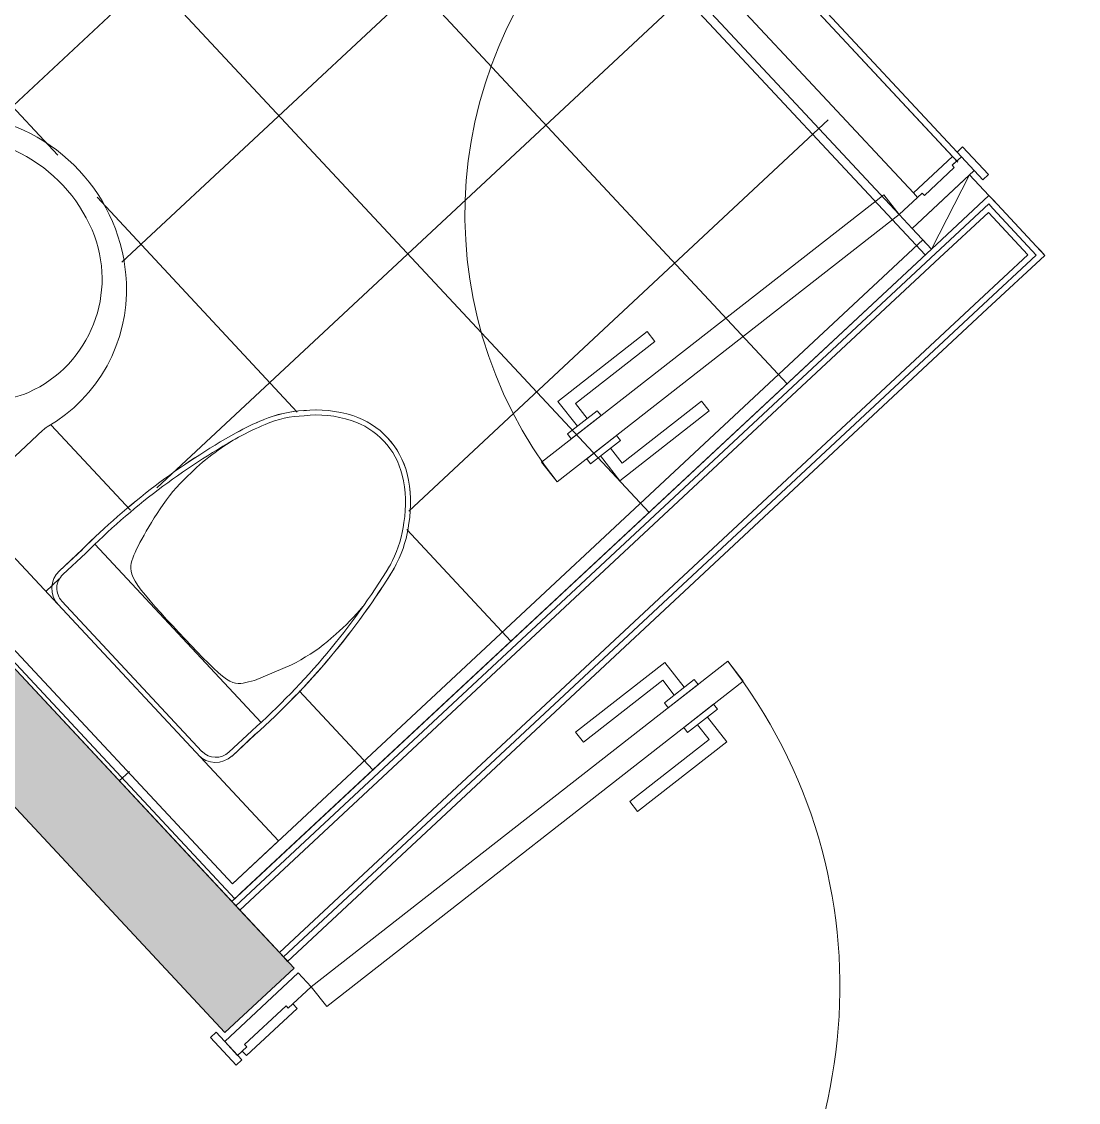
# Model space of a CAD drawing. Header units: millimetres. Extents: x -71377 to 516042, y -145869 to 441446.
# Drawn here: x 225221 to 226900, y 181718 to 183436 of the extents above; entities that cross this region are included whole.
import ezdxf

# ---------------------------------------------------------------- set-up
doc = ezdxf.new("R2010")
doc.units = ezdxf.units.MM
doc.header["$LTSCALE"] = 1000
for name, color, linetype, lineweight in [('A-door', 4, 'Continuous', 5), ('A-door-hdln', 8, 'Continuous', 5), ('A-ele-8', 8, 'Continuous', 5), ('A-fnsh', 5, 'Continuous', 5), ('A-fnsh-4', 4, 'Continuous', 5), ('A-hat', 251, 'Continuous', 5), ('A-insu', 251, 'Continuous', 5), ('A_cwall', 2, 'Continuous', 5), ('A_fnsh', 5, 'Continuous', 5), ('A_fnsh-4', 4, 'Continuous', 5), ('AA_위생', 4, 'Continuous', 5), ('패밀리로 가져오기', 8, 'Continuous', 5)]:
    doc.layers.add(name, color=color, linetype=linetype, lineweight=lineweight)

# ---------------------------------------------------------------- blocks, each defined once
blk = doc.blocks.new('세대외여닫이문 - _A_WD_9x23_침실1-V38-지반층 배치도')
at = {"layer": 'A-door'}
for p, q in [((-469.9999999999885, 71.99999999998973), (-409.9999999999912, 71.99999999998985)), ((-469.9999999999883, 59.99999999998975), (-469.9999999999885, 71.99999999998973)), ((-409.9999999999912, 71.99999999998985), (-409.9999999999911, 59.99999999998991)), ((410.0000000000074, 71.99999999999257), (470.0000000000102, 71.99999999999274)), ((410.0000000000076, 59.99999999999259), (410.0000000000074, 71.99999999999257)), ((470.0000000000102, 71.99999999999274), (470.0000000000102, 59.99999999999275)), ((-409.9999999999911, 59.99999999998991), (-469.9999999999883, 59.99999999998975)), ((-450.0000000000083, 59.99999999998995), (-420.0000000000246, 59.99999999998991)), ((-450.0000000000084, -100.00000000001), (-450.0000000000083, 59.99999999998995)), ((-420.0000000000246, 59.99999999998991), (-420.0000000000246, 39.99999999996972)), ((470.0000000000102, 59.99999999999275), (410.0000000000076, 59.99999999999259)), ((419.9999999999886, 59.99999999998995), (449.9999999999915, 59.99999999998995)), ((419.9999999999886, 39.99999999996776), (419.9999999999886, 59.99999999998995)), ((449.9999999999915, 59.99999999998995), (449.9999999999914, -100.0000000000099)), ((-425.0000000000221, 39.99999999996969), (-425.0000000000221, -50.00000000002964)), ((-420.0000000000246, 39.99999999996972), (-425.0000000000221, 39.99999999996969)), ((-425.0000000000214, 39.99999999996901), (-420.0000000000247, 39.99999999996901)), ((-425.0000000000214, -50.00000000002975), (-425.0000000000214, 39.99999999996901)), ((-420.0000000000247, 39.99999999996901), (-420.0000000000247, 49.99999999996735)), ((-420.0000000000247, 49.99999999996735), (-410.0000000000133, 49.99999999996735)), ((-410.0000000000133, 49.99999999996735), (-410.0000000000133, -60.00000000000961)), ((409.9999999999918, 49.99999999996735), (419.9999999999886, 49.99999999996735)), ((409.9999999999918, -60.00000000000968), (409.9999999999918, 49.99999999996735)), ((419.9999999999886, 49.99999999996735), (419.9999999999886, 39.99999999996736)), ((419.9999999999886, 39.99999999996736), (424.9999999999886, 39.99999999996736)), ((424.9999999999882, 39.99999999996776), (419.9999999999886, 39.99999999996776)), ((424.9999999999886, 39.99999999996736), (424.9999999999886, -50.00000000002975)), ((424.9999999999881, -50.00000000002971), (424.9999999999882, 39.99999999996776)), ((-425.0000000000221, -50.00000000002962), (-420.0000000000246, -50.00000000002968)), ((-420.0000000000247, -50.00000000002975), (-425.0000000000214, -50.00000000002975)), ((-420.0000000000246, -50.00000000002968), (-420.0000000000247, -100.00000000001)), ((-420.0000000000247, -60.00000000000968), (-420.0000000000247, -50.00000000002975)), ((419.9999999999886, -50.00000000002971), (419.9999999999886, -60.00000000000968)), ((424.9999999999886, -50.00000000002975), (419.9999999999886, -50.00000000002971)), ((419.9999999999886, -50.00000000002971), (424.9999999999881, -50.00000000002971)), ((419.9999999999886, -100.00000000001), (419.9999999999886, -50.00000000002971)), ((-410.0000000000133, -60.00000000000961), (-420.0000000000247, -60.00000000000968)), ((419.9999999999886, -60.00000000000968), (409.9999999999918, -60.00000000000968)), ((-420.0000000000247, -100.00000000001), (-450.0000000000084, -100.00000000001)), ((380.1522120763182, -96.51377029010361), (306.941388168284, -933.3173166871698)), ((419.9999999999881, -100.00000000001), (346.7891760919538, -936.8035463970763)), ((380.1522120763182, -96.51377029010361), (419.9999999999881, -100.00000000001)), ((449.9999999999914, -100.0000000000099), (419.9999999999886, -100.00000000001)), ((306.941388168284, -933.3173166871698), (346.7891760919538, -936.8035463970763))]:
    blk.add_line(p, q, dxfattribs=at)
at = {"layer": 'A-door-hdln'}
for p, q in [((-420.0000000000246, 39.99999999996972), (-420.0000000000246, 59.99999999998991)), ((419.9999999999886, 59.99999999998995), (419.9999999999886, 39.99999999996776)), ((-425.0000000000221, 39.99999999996969), (-420.0000000000246, 39.99999999996972)), ((-420.0000000000247, 39.99999999996901), (-425.0000000000214, 39.99999999996901)), ((-420.0000000000247, 49.99999999996735), (-420.0000000000247, 39.99999999996901)), ((-410.0000000000133, 49.99999999996735), (-420.0000000000247, 49.99999999996735)), ((419.9999999999886, 49.99999999996735), (409.9999999999918, 49.99999999996735)), ((424.9999999999886, 39.99999999996736), (419.9999999999886, 39.99999999996736)), ((419.9999999999886, 39.99999999996776), (424.9999999999882, 39.99999999996776)), ((-420.0000000000246, -50.00000000002968), (-425.0000000000221, -50.00000000002962)), ((-425.0000000000214, -50.00000000002975), (-420.0000000000247, -50.00000000002975)), ((-420.0000000000247, -100.00000000001), (-420.0000000000246, -50.00000000002968)), ((-420.0000000000247, -50.00000000002975), (-420.0000000000247, -60.00000000000968)), ((419.9999999999886, -50.00000000002971), (424.9999999999886, -50.00000000002975)), ((419.9999999999886, -60.00000000000968), (419.9999999999886, -50.00000000002971)), ((419.9999999999886, -50.00000000002971), (419.9999999999886, -100.00000000001)), ((424.9999999999881, -50.00000000002971), (419.9999999999886, -50.00000000002971)), ((-420.0000000000247, -60.00000000000968), (-410.0000000000133, -60.00000000000961)), ((409.9999999999918, -60.00000000000968), (419.9999999999886, -60.00000000000968)), ((254.1421657025921, -848.3923962749705), (269.8301993971709, -669.0773506184564)), ((269.8301993971709, -669.0773506184564), (289.7540933590058, -670.8204654734096)), ((289.7540933590058, -670.8204654734099), (275.8091745193801, -830.2116171680889)), ((409.2974571300151, -681.2791546031289), (395.3525382903896, -840.6703062978081)), ((429.2213510918499, -683.0222694580821), (409.2974571300151, -681.2791546031289)), ((413.5333173972711, -862.3373151145961), (429.2213510918499, -683.0222694580821)), ((302.2087857522262, -872.6740773741883), (307.4381303170857, -812.9023954886839)), ((307.4381303170857, -812.9023954886839), (317.4000772980032, -813.7739529161605)), ((317.4000772980032, -813.7739529161605), (312.1707327331436, -873.5456348016651)), ((357.2478652216729, -817.2601826260668), (352.0185206568133, -877.0318645115715)), ((367.2098122025903, -818.1317400535434), (357.2478652216729, -817.2601826260668)), ((361.9804676377307, -877.9034219390481), (367.2098122025903, -818.1317400535434)), ((275.8091745193801, -830.2116171680889), (305.6950154621325, -832.8262894505186)), ((395.3525382903896, -840.6703062978081), (365.466697347637, -838.0556340153782)), ((303.9519006071793, -852.7501834123534), (254.1421657025921, -848.3923962749705)), ((363.723582492684, -857.9795279772131), (413.5333173972711, -862.3373151145961)), ((312.1707327331436, -873.5456348016651), (302.2087857522262, -872.6740773741883)), ((352.0185206568133, -877.0318645115715), (361.9804676377307, -877.9034219390481))]:
    blk.add_line(p, q, dxfattribs=at)
blk.add_arc((419.9999999999881, -100.00000000001), 840.0000000000008, 179.9999999999999, 264.9999999999996, dxfattribs=at)
blk = doc.blocks.new('3D_세대_샤워부스문 - _A_샤워부스문_10x18-2140221-지반층 배치도')
at = {"layer": 'A-door'}
for p, q in [((83.34628195640356, 278.0717967697243), (87.34628195640352, 284.9999999999998)), ((551.0000000000006, 8.07179676972455), (83.34628195640356, 278.0717967697243)), ((555.0000000000006, 14.99999999999994), (87.34628195640349, 284.9999999999998)), ((551.0000000000006, 8.07179676972455), (555.0000000000006, 14.99999999999994))]:
    blk.add_line(p, q, dxfattribs=at)
at = {"layer": 'A-door-hdln'}
blk.add_arc((555.0000000000006, 14.99999999999994), 539.9999999999997, 150.0000000000001, 180, dxfattribs=at)
at = {"layer": 'AA_위생'}
for p, q in [((-384.9999999999988, 14.99999999999997), (-414.9999999999989, 14.99999999999997)), ((-414.9999999999989, 14.99999999999997), (-414.9999999999989, -14.99999999999997)), ((-384.9999999999988, -15.00000000000001), (-384.9999999999988, 14.99999999999997)), ((-384.9999999999993, 4.100726368502299), (-14.99999999999997, 4.100726368502327)), ((-384.9995698269572, 14.99999999999997), (-15.00000000000823, 15)), ((15.00000000000002, 15), (-15.00000000000001, 15)), ((-15.00000000000001, 15), (-15.00000000000002, -15)), ((15.00000000000001, -15), (15.00000000000002, 15)), ((585.0000000000005, 15.00000000000001), (555.0000000000005, 14.99999999999997)), ((555.0000000000005, 14.99999999999997), (555.0000000000005, -15.00000000000001)), ((585.0000000000005, -14.99999999999997), (585.0000000000005, 15.00000000000001)), ((-414.9999999999989, -14.99999999999997), (-384.9999999999988, -15.00000000000001)), ((-384.9999999999993, -4.100726368499727), (-14.99999999999997, -4.100726368499701)), ((-384.9995698269572, -14.99999999999997), (-15.00000000000823, -15)), ((-15.00000000000002, -15), (15.00000000000001, -15)), ((555.0000000000005, -15.00000000000001), (585.0000000000005, -14.99999999999997))]:
    blk.add_line(p, q, dxfattribs=at)
blk = doc.blocks.new('3D_젠다이벽 - 3D_젠다이벽-2177723-지반층 배치도')
at = {"layer": 'AA_위생'}
for p, q in [((0, 0), (0, 99.99999999999429)), ((1399.999999999959, 99.99999999999432), (0, 99.99999999999429)), ((1399.999999999959, 99.99999999999432), (1399.999999999959, 0)), ((1399.999999999959, 0), (0, 0))]:
    blk.add_line(p, q, dxfattribs=at)
blk = doc.blocks.new('2D_세대_세면기 - 세면기_dwg-V22-지반층 배치도')
at = {"layer": '패밀리로 가져오기'}
for p, q in [((-262.4999999998624, 4.999999999946886), (-262.4999999998624, 175.9804610013474)), ((262.5000000001396, 175.9804610013474), (262.5000000001396, 4.999999999392441))]:
    blk.add_line(p, q, dxfattribs=at)
for centre, radius in [((0, 205), 30.50000000000001), ((0, 205), 20.5), ((0, 45.00459420960398), 17.50000000000001)]:
    blk.add_circle(centre, radius, dxfattribs=at)
for centre, radius, start, end in [((2.495944606994982e-07, 219.9999999606124), 280.0000000378258, 49.52587106822004, 130.47412893178), ((0, 219.9999974798281), 245.0000025201417, 70.15169627258236, 109.8483037274176), ((-16.07368415557789, 264.5285529456301), 197.6591578487138, 109.8483040422827, 198.8473280990258), ((16.0736841556101, 264.5285529456456), 197.6591578486883, 341.1526719009662, 70.15169595772457), ((-18.49852267160525, 241.6788025506349), 251.5014767076021, 130.4741291046233, 193.0251718229564), ((18.49852459984529, 241.6788030237153), 251.5014754201266, 346.9748279985711, 49.52587107307221), ((-81.97834243755375, 242.0320111001118), 128.0206743911372, 198.8473278204025, 224.9346393354117), ((81.97834243734941, 242.0320111002388), 128.0206743913715, 315.0653606646119, 341.1526721795726), ((-302.5000179732468, 175.9804611134229), 40.00001797324691, 359.9999998395331, 13.02516567066967), ((302.4999994125552, 175.9804610824287), 39.99999941255517, 166.9748281335453, 180.0000001160701), ((1.840874119807268e-10, 323.8235308428656), 243.8235298424097, 224.9346392186401, 263.5671417229705), ((2.699046319776244e-10, 323.8235308430947), 243.8235298422498, 276.4209547410709, 315.0653607812458)]:
    blk.add_arc(centre, radius, start, end, dxfattribs=at)
for points, knots in [([(-18.66339512728156, 154.7081136391498), (-19.77871562733642, 150.3096920724262), (-21.95456873687196, 141.7289126081077), (-24.4984690636737, 129.3295255424418), (-25.68631791069127, 121.3035364751592), (-26.24242153577507, 117.5460873465054)], [0, 0, 0, 0, 13.61216304294093, 26.55565578058631, 37.94936796509212, 37.94936796509212, 37.94936796509212, 37.94936796509212]), ([(-18.52520993258803, 155.1187323797494), (-18.56672999232607, 155.0164279967036), (-18.60895032355949, 154.9123981623034), (-18.63781201837907, 154.8041917278767), (-18.63829072192312, 154.8023970029317)], [0, 0, 0, 0, 0.3303862562028353, 0.3359585043922059, 0.3359585043922059, 0.3359585043922059, 0.3359585043922059]), ([(-17.53609118796887, 156.1258553527296), (-17.54609976776658, 156.1208730173986), (-17.67013209503677, 156.0591289279448), (-17.90666894026188, 155.9119732089731), (-18.21340102334812, 155.6286113674479), (-18.41399537885139, 155.3486752945988), (-18.50219531888962, 155.1663165059284), (-18.52520993258803, 155.1187323797494)], [0, 0, 0, 0, 0.03354220546589337, 0.4156751397089476, 0.8304658768067489, 1.27947436529188, 1.438003247327623, 1.438003247327623, 1.438003247327623, 1.438003247327623]), ([(-14.4225535346195, 157.2769240317866), (-14.7436907714762, 157.1848245151633), (-15.47486314234822, 156.9751302966268), (-16.18552337326766, 156.7036184886137), (-16.58405547682194, 156.55135701783)], [0, 0, 0, 0, 1.001811517679026, 2.280946643615511, 2.280946643615511, 2.280946643615511, 2.280946643615511]), ([(-13.90765898581594, 157.3803170509636), (-13.94973927314477, 157.3741924091449), (-14.03235552464103, 157.3621678964587), (-14.11442985054571, 157.3468783350152), (-14.15469991695137, 157.3393764561042)], [0, 0, 0, 0, 0.1275567484283376, 0.2504322350713358, 0.2504322350713358, 0.2504322350713358, 0.2504322350713358]), ([(-0.02517509181054462, 158.2108448278159), (-1.486621896486856, 158.1941187838434), (-4.570917925774562, 158.1588194689144), (-9.155231427231318, 157.8903073100552), (-12.26594946767887, 157.5583002613207), (-13.7628669636324, 157.3985342029482)], [0, 0, 0, 0, 4.384323039201377, 9.252851419329057, 13.76876593963573, 13.76876593963573, 13.76876593963573, 13.76876593963573]), ([(14.37217936664819, 157.2769321762025), (12.6448096359552, 157.4860652155711), (9.305980163350275, 157.8902980460601), (4.497505892909907, 158.1571205355797), (1.424771769616018, 158.1936211728256), (-0.02517508808524482, 158.2108449162915)], [0, 0, 0, 0, 5.2188082702025, 10.08742399198804, 14.43749144496374, 14.43749144496374, 14.43749144496374, 14.43749144496374]), ([(16.51458534412086, 156.5591086084023), (16.11528537065799, 156.7111102117532), (15.41072259918762, 156.9793162674562), (14.68612330171875, 157.1869650890328), (14.37217936664819, 157.2769321762025)], [0, 0, 0, 0, 1.281016652177263, 2.260347364740437, 2.260347364740437, 2.260347364740437, 2.260347364740437]), ([(18.46966847591103, 155.1300688590854), (18.44601392267788, 155.1781783781809), (18.35543814283571, 155.3623948022645), (18.14988796383533, 155.643953914608), (17.83732328707559, 155.9265925117226), (17.60470604390322, 156.0671780812094), (17.48771063996112, 156.1248861023649), (17.48528971709311, 156.1260802233592)], [0, 0, 0, 0, 0.1607841969260002, 0.6156596524708213, 1.034617578293397, 1.417887117432081, 1.425985482645868, 1.425985482645868, 1.425985482645868, 1.425985482645868]), ([(18.58795161079615, 154.8023567055352), (18.58680977619781, 154.8066219657724), (18.55677102176909, 154.9188300780736), (18.51237597550826, 155.0264957652555), (18.46966847591103, 155.1300688590854)], [0, 0, 0, 0, 0.01324540298437584, 0.3484527515072752, 0.3484527515072752, 0.3484527515072752, 0.3484527515072752]), ([(26.19207370653749, 117.5461008450948), (25.63596953162948, 121.3035489785973), (24.44811953215437, 129.3295357717145), (21.90421985936722, 141.7289185368665), (19.72836730730777, 150.309694622039), (18.61304721422495, 154.7081139786169)], [0, 0, 0, 0, 11.39370948505838, 24.337198705774, 37.94935501487501, 37.94935501487501, 37.94935501487501, 37.94935501487501]), ([(-20.15218571573496, 64.0426525445655), (-20.15491095273512, 64.07593222331744), (-20.16089046044111, 64.14895196271507), (-20.16868816726244, 64.26641222948085), (-20.17625971306525, 64.39789812696927), (-20.18314396850427, 64.53836713786173), (-20.18927438862808, 64.68334242317822), (-20.19462436261604, 64.82934970218753), (-20.1992948043315, 64.97541453730446), (-20.20343704164609, 65.12345033434441), (-20.20720070998145, 65.27753381043897), (-20.21068176419088, 65.44223022591062), (-20.21391824198193, 65.62199366506688), (-20.21689877957376, 65.82120044904704), (-20.21956746351422, 66.04414290535514), (-20.22182771458846, 66.29505357375105), (-20.2235456271675, 66.57819236461368), (-20.22455193082838, 66.89805910915528), (-20.22464001593385, 67.25968718786267), (-20.22356240361581, 67.66754609178938), (-20.22106433231547, 68.12157705288215), (-20.21695415181769, 68.61746910541271), (-20.2111613246586, 69.14630117167972), (-20.20362587863044, 69.70581607566531), (-20.19420656758152, 70.29992598294164), (-20.18257248413524, 70.94012187230021), (-20.16828918688059, 71.63804412092281), (-20.15081658391017, 72.40555404476497), (-20.12951893932619, 73.25416838068955), (-20.10387222992897, 74.18753558482669), (-20.07341138232021, 75.20657461950773), (-20.03769993291074, 76.31135399098662), (-19.99604222942614, 77.50885779841744), (-19.94769297370938, 78.80525567691566), (-19.89196318793519, 80.2035104981164), (-19.82803909352314, 81.70860728202956), (-19.75481559701601, 83.33024505762187), (-19.67075001319395, 85.08413981052882), (-19.57403501662373, 86.98690555507964), (-19.46255895096233, 89.05607082075858), (-19.3338674579227, 91.3099554747287), (-19.18511412870158, 93.76750044440476), (-19.0129618098371, 96.44888562279209), (-18.81344709357933, 99.37624525480524), (-18.5819297155518, 102.5727433472759), (-18.31292945141738, 106.0625590670044), (-18.00005184368097, 109.870223121234), (-17.6353142693327, 114.02644207294), (-17.20880532956819, 118.5668839669763), (-16.70744428660854, 123.538581724179), (-16.11794547346295, 128.9698292966231), (-15.42085883464773, 134.9025202477771), (-14.5970610842372, 141.4110860125673), (-13.95457170495643, 145.9443808638903), (-13.6164736477658, 148.3299427600577)], [0, 0, 0, 0, 0.1001720540869371, 0.2197899005840505, 0.3531439190531336, 0.4952805234713711, 0.641697734844473, 0.7884560407077352, 0.9335943088278539, 1.080114896074723, 1.232736223793042, 1.395981734128744, 1.574313657793331, 1.772113091810602, 1.993668074296583, 2.243187958622901, 2.524874547242018, 2.84309886709774, 3.202791586896475, 3.609757304104825, 4.066678162072397, 4.564903248805408, 5.097482706424179, 5.653267748431918, 6.243598531368734, 6.88003479597527, 7.574170838915046, 8.337801876331033, 9.18315909890415, 10.12081313564495, 11.13895764527006, 12.24163870602211, 13.43687903510529, 14.73363845728038, 16.13353202703779, 17.6349693019609, 19.2529941907736, 21.00339633990759, 22.90268708772213, 24.96865217348693, 27.219884179552, 29.6753416963405, 32.35476527350192, 35.28058236850758, 38.4777694668486, 41.96934790877524, 45.78104511464829, 49.93920722504328, 54.48585521868761, 59.46223837583078, 64.9298246980295, 70.87508426674512, 77.38258806108023, 84.61069947673221, 84.61069947673221, 84.61069947673221, 84.61069947673221]), ([(-13.61647710669785, 148.3299432857893), (-13.57979497861659, 148.4719906478858), (-13.5058949466725, 148.7581601027561), (-13.26795671126336, 149.1395523250323), (-12.95324813570341, 149.4589270522156), (-12.57572610764776, 149.693344555901), (-12.16657852061635, 149.8428898570539), (-11.8837390766049, 149.8688420994766), (-11.74491391517222, 149.8815801539458)], [0, 0, 0, 0, 0.4379789736104339, 0.8823550277382225, 1.329335817469175, 1.772885186526826, 2.205279407701104, 2.622093604753103, 2.622093604753103, 2.622093604753103, 2.622093604753103]), ([(-11.74491683021188, 149.8816407471895), (-9.136816645720012, 149.84972191234), (-3.932033525483505, 149.786023970892), (3.881669216301415, 149.7860239797083), (9.08646048372443, 149.8497218855623), (11.69456881470979, 149.8816407523118)], [0, 0, 0, 0, 7.824842798772822, 15.61543147756494, 23.4402987154236, 23.4402987154236, 23.4402987154236, 23.4402987154236]), ([(11.69456588756292, 149.8815801311284), (11.833392283568, 149.8688420519687), (12.11623264100082, 149.8428899062224), (12.52538056165911, 149.6933431950312), (12.90290183671714, 149.4589258208323), (13.21760993927274, 149.1395511959642), (13.45554736512175, 148.7581593299641), (13.52944729729376, 148.4719903725987), (13.56612934917212, 148.3299433607608)], [0, 0, 0, 0, 0.4168178152217764, 0.8492109802907826, 1.292760107286041, 1.739740264330936, 2.184115899464466, 2.622093827622782, 2.622093827622782, 2.622093827622782, 2.622093827622782]), ([(13.56612590420991, 148.3299428354949), (13.90525080922516, 145.9369566496018), (14.54853979173648, 141.3976803360038), (15.3719863083488, 134.8901305269381), (16.06691203432446, 128.9752574494019), (16.65376945667779, 123.5696591372634), (17.15274664052287, 118.6248661256758), (17.57743241778935, 114.1087824549862), (17.94093372010273, 109.9729267834016), (18.25309023915278, 106.1812909453966), (18.5217802458513, 102.703434596123), (18.75329031828779, 99.51539096445977), (18.95301808474951, 96.5935006174061), (19.12553573509633, 93.91513379315985), (19.27475807945192, 91.45856206761773), (19.40398530209684, 89.20395799191162), (19.51603298934481, 87.13275070736861), (19.61333096569709, 85.22697576659743), (19.69797246342561, 83.4694296841256), (19.77175113354514, 81.84380176705527), (19.83620196693498, 80.33461358849993), (19.89245072979008, 78.93172010998566), (19.94130342148664, 77.63026935376533), (19.98345173483911, 76.4271512566749), (20.01962097074615, 75.3167861763834), (20.05053062444376, 74.2914570307861), (20.07661705962773, 73.35090446802502), (20.0983340398035, 72.49435662666406), (20.11618314783102, 71.71898938777645), (20.13079249361626, 71.01385348919382), (20.14270675110031, 70.3672134927748), (20.1523656288652, 69.76757338528934), (20.16010871532465, 69.2034417903692), (20.16609403988449, 68.6700406136761), (20.17038225240383, 68.16929872789157), (20.1730388226425, 67.7096932809136), (20.17424562663019, 67.29623106910914), (20.17425497706291, 66.92906911940105), (20.17331618034897, 66.60403448090216), (20.17163859271849, 66.31606803833779), (20.16939399683262, 66.06065481417538), (20.16671919483267, 65.83355556311835), (20.16371421130332, 65.63057342226793), (20.16043889814988, 65.44745702368955), (20.15690888934073, 65.2798711772607), (20.1530905634679, 65.1234007642234), (20.14889241914601, 64.97351588241074), (20.14417021868955, 64.82619735839302), (20.13877853171481, 64.67956293061066), (20.13262291045612, 64.5345698414747), (20.12573532295113, 64.39459849232156), (20.11818840299444, 64.26400205041274), (20.11044459733663, 64.14768555110244), (20.10452930013523, 64.07549698395547), (20.10183780360966, 64.04265074292198)], [0, 0, 0, 0, 7.250595298783594, 13.75371729819204, 19.67771887450641, 25.11710238365869, 30.06559567070057, 34.58731392073021, 38.72503130834335, 42.52092389384783, 46.00065217316111, 49.18965109432794, 52.11020825257136, 54.78675385817464, 57.24138331557799, 59.49349218668501, 61.56165502710424, 63.46408075852806, 65.21825504679285, 66.84039709183583, 68.34597856668395, 69.74994108642355, 71.05245441835473, 72.25307638320574, 73.36150585987863, 74.3853131644131, 75.33045822192098, 76.18424588091385, 76.9557801056785, 77.65717412200371, 78.30010570545925, 78.89602764234603, 79.45632616659846, 79.99265824498066, 80.49633012307517, 80.95860503806081, 81.3714957622819, 81.73672032372026, 82.0600893430704, 82.34660235638374, 82.60063305978211, 82.82635747495026, 83.02794634084736, 83.20964526764739, 83.37579365216433, 83.53081452434905, 83.6791953320711, 83.82562356874926, 83.97299575126358, 84.1193938457296, 84.26099221862044, 84.3934128971583, 84.51183410341191, 84.61070196071306, 84.61070196071306, 84.61070196071306, 84.61070196071306]), ([(-26.24830513168126, 117.5008874624036), (-26.45374468827241, 115.8347502433484), (-26.8745182561873, 112.4222306977923), (-27.22905171326515, 107.1917609514862), (-27.35342445650914, 101.8066710438496), (-27.29203784817049, 98.18136869108477), (-27.26116012968124, 96.35782657796518)], [0, 0, 0, 0, 5.035533691835856, 10.3135905909603, 15.71924750181088, 21.19025458095107, 21.19025458095107, 21.19025458095107, 21.19025458095107]), ([(27.21082747820764, 96.35855871392414), (27.24169908968983, 98.18204699037932), (27.3030737369529, 101.8072529444126), (27.17868335075093, 107.1921882075149), (26.82414347077729, 112.4224709303733), (26.40338568155365, 115.8348480618877), (26.1979557396844, 117.5009002508596)], [0, 0, 0, 0, 5.470845276431567, 10.87637421407984, 16.15425812718629, 21.18953525823816, 21.18953525823816, 21.18953525823816, 21.18953525823816]), ([(-27.25758184306324, 96.21106506837532), (-27.10547505412251, 92.44917277107015), (-26.78150605317205, 84.43679868942127), (-25.79368079081177, 73.92315392754972), (-24.93250547070056, 67.18849983764812), (-24.59726937394589, 64.6746707172133)], [0, 0, 0, 0, 11.29356546312668, 24.05392394524432, 31.66208298338573, 31.66208298338573, 31.66208298338573, 31.66208298338573]), ([(27.16325130034238, 95.76060712523758), (27.1512692756951, 95.34365369006993), (27.12002086173744, 94.25626369845122), (27.05147686973214, 92.43931250693278), (26.95107847638428, 90.24053573049603), (26.81967611890287, 87.83552456507459), (26.65196519810706, 85.203980026301), (26.44234564434737, 82.33611173601821), (26.18545371387155, 79.24803662020716), (25.88004866428674, 75.9976567244157), (25.53243846725672, 72.68160801846534), (25.15675910376013, 69.41754001565278), (24.82501254882663, 66.74588378053159), (24.62042737938464, 65.17511314572766), (24.55086101219058, 64.64850449748337)], [0, 0, 0, 0, 1.251373430518978, 3.263508176995688, 5.454636155252897, 7.854512164263438, 10.48919839306453, 13.36517821520795, 16.4809350601416, 19.78525525999355, 23.15907319039706, 26.48340216747282, 29.64195253619248, 31.23550088830857, 31.23550088830857, 31.23550088830857, 31.23550088830857]), ([(-24.59726937394589, 64.67467071767896), (-24.64863778837026, 64.35657802922651), (-25.08140780031681, 61.66842298675328), (-25.87161636911333, 56.60752582736313), (-26.88074982631952, 49.46814370388165), (-27.03962673153729, 44.66617768071593), (-27.11906358134002, 42.26524311443791)], [6.235517126057759, 6.235517126057759, 6.235517126057759, 6.235517126057759, 7.202228918014763, 14.40458168177283, 21.60638970389726, 28.80790710485295, 28.80790710485295, 28.80790710485295, 28.80790710485295]), ([(-15.76791192870587, 52.59557263366879), (-16.07658522482961, 52.99721682304517), (-16.84062771126628, 54.07071301853284), (-17.90654579177498, 55.91111601237208), (-18.8730755019933, 58.11638538865373), (-19.55639664083719, 60.30851577641442), (-19.97132628038526, 62.287726436276), (-20.09762863442302, 63.51327505661175), (-20.15218512341379, 64.04265259718522)], [48.97218987387756, 48.97218987387756, 48.97218987387756, 48.97218987387756, 50.49094369863587, 52.92000528156993, 55.33923610306615, 57.69850475135005, 59.79719569108556, 61.39306756838665, 61.39306756838665, 61.39306756838665, 61.39306756838665]), ([(20.10183733142912, 64.04265079414472), (20.04654116835446, 63.50729754008353), (19.91922279447318, 62.27465674420819), (19.50124288816005, 60.29011065000669), (18.81670828815549, 58.1008659573272), (17.8510017041117, 55.90138209005818), (16.79583190847188, 54.08108947752044), (16.04492090642452, 53.02358851954341), (15.74845381453633, 52.63585900841281)], [0, 0, 0, 0, 1.613907556246283, 3.715991786321755, 6.071264504584565, 8.483995814037815, 10.90677510087697, 12.3701571282362, 12.3701571282362, 12.3701571282362, 12.3701571282362]), ([(27.0643192762509, 43.57641723658888), (26.95521431323141, 45.73331179516391), (26.72804841026663, 50.22415153402836), (25.76407797820865, 56.99220257019626), (25.00163307134062, 61.85190680064262), (24.59048639982939, 64.40317678498104), (24.55086101219058, 64.64850449794903)], [0, 0, 0, 0, 6.475775903416724, 13.48312167037115, 20.49068105983028, 21.23624834540496, 21.23624834540496, 21.23624834540496, 21.23624834540496]), ([(-27.11906358134002, 42.26524311443791), (-27.08291150815785, 41.09574694465847), (-27.01063325628638, 38.75759230973199), (-26.46454052068293, 35.2835256610997), (-25.44681368861347, 31.91613416187465), (-23.87332671601326, 28.76493381382897), (-21.7710216268897, 25.93989351810887), (-19.23050000425428, 23.50548524642363), (-16.36978975310922, 21.46081658219919), (-13.27213081903756, 19.796849347651), (-10.44271170534194, 18.67300633294508), (-8.65042622294277, 18.1347710667178), (-7.973740576766431, 17.9559797574766)], [0, 0, 0, 0, 3.507827759584964, 7.013142878257928, 10.51657373788062, 14.02100300943547, 17.5241894514888, 21.02764433703654, 24.53429961598898, 28.04159929889682, 31.55082841780945, 33.64950634610198, 33.64950634610198, 33.64950634610198, 33.64950634610198]), ([(7.922890543937682, 17.95775834517553), (9.980180519632999, 18.49883724702523), (13.09397461358458, 19.65545062348247), (16.97202102001756, 21.88052786560729), (19.77229710295796, 24.00959534570574), (22.226906305179, 26.53132745297626), (24.21859838534147, 29.43564393697307), (25.66838902514428, 32.64670616202056), (26.57265180442482, 36.04855406936258), (27.01377596519887, 39.5360933537595), (27.08421047125011, 42.05324397981167), (27.06663224566728, 43.39930101949722), (27.0643192762509, 43.57641723658888)], [49.71501608164155, 49.71501608164155, 49.71501608164155, 49.71501608164155, 56.08509786023692, 59.59476089758783, 63.10097115996153, 66.60386586683725, 70.10707290311464, 73.61070634273544, 77.12048034929855, 80.62685539704835, 84.13404841895026, 84.66545321586013, 84.66545321586013, 84.66545321586013, 84.66545321586013]), ([(-3.624766080640255, 23.09040522854775), (-3.856230033410118, 22.97186127393207), (-4.420306578890593, 22.68297022369713), (-5.246354244326755, 22.10124827239152), (-6.072705832100113, 21.34388525936196), (-6.785478813178284, 20.48061363019868), (-7.372607659384819, 19.53027890738437), (-7.82278735038402, 18.50983717561799), (-8.127686071922883, 17.4385071164569), (-8.281573202475673, 16.33621692248106), (-8.28157348633828, 15.22354786813983), (-8.12768521977067, 14.12125993144914), (-7.822790479580651, 13.0499208313012), (-7.372595970576972, 12.02951307223223), (-6.785522550357148, 11.07905118898565), (-6.072542110518921, 10.21625554316188), (-5.246967163234197, 9.457110637682483), (-4.324197832269043, 8.815992410472056), (-3.321431782777391, 8.303826516011242), (-2.257342872377835, 7.933797634214355), (-1.15173451140434, 7.69901823935667), (-0.400763456382273, 7.669821191119408), (-0.02517386898398359, 7.655218621250242)], [0, 0, 0, 0, 0.7796406466278738, 1.899980525707507, 3.018043370821694, 4.133781178381355, 5.247318618472069, 6.358944744324464, 7.469092177519721, 8.578305108233579, 9.6871984617256, 10.79641139243946, 11.90655882563472, 13.01818495148711, 14.13172239157783, 15.24746019913749, 16.36552304425167, 17.48586292306551, 18.60826374358432, 19.73235813063498, 20.85765499889333, 21.98357575658331, 21.98357575658331, 21.98357575658331, 21.98357575658331]), ([(-0.02517386898398307, 23.90454654581845), (-0.4008018601654606, 23.89001240185362), (-1.151849701432209, 23.86095216751084), (-2.256882614917349, 23.62514746685424), (-3.076778967744458, 23.34360941848981), (-3.520868999641459, 23.1384121535512), (-3.624766080640255, 23.09040522854775)], [0, 0, 0, 0, 1.125920757721276, 2.25121762588627, 3.375312013090756, 3.718617555693308, 3.718617555693308, 3.718617555693308, 3.718617555693308]), ([(-0.02517386898398307, 23.91488436050713), (0.2015030950933138, 23.90941157541376), (0.6599562203948174, 23.89834289254001), (1.35550136613746, 23.80746755251765), (2.072477421518008, 23.65336699536951), (2.822466138549301, 23.42405520823098), (3.317065326519101, 23.20459853743648), (3.574420001357793, 23.09040870144963)], [0, 0, 0, 0, 0.67985731175145, 1.37500831017503, 2.100364706459809, 2.87840248218386, 3.722391058109439, 3.722391058109439, 3.722391058109439, 3.722391058109439]), ([(3.574418342672291, 23.09040522854775), (3.805882295760701, 22.97186127395668), (4.369958841667384, 22.68297022396104), (5.196006507318115, 22.10124827271654), (6.022358094003595, 21.34388525868443), (6.735131076419952, 20.48061363085243), (7.322259921180454, 19.53027890703206), (7.772439612496808, 18.50983717567222), (8.077338333933696, 17.43850711644214), (8.231225464511942, 16.33621692248599), (8.231225748374563, 15.2235478681349), (8.07733748178145, 14.12125993146396), (7.772442741693554, 13.04992083124675), (7.322248232372195, 12.02951307258533), (6.73517481360035, 11.07905118832896), (6.022194372416566, 10.21625554385061), (5.196619426246752, 9.457110637316955), (4.273850095169284, 8.815992410531642), (3.271084045755139, 8.30382651600832), (2.206995135058949, 7.933797634066088), (1.101386773727202, 7.699018239443832), (0.3504157184097919, 7.669821191144521), (-0.02517386898398359, 7.655218621250242)], [0, 0, 0, 0, 0.7796406474485027, 1.899980526528136, 3.018043370956847, 4.133781179109661, 5.247318618711059, 6.358944744563454, 7.469092177758712, 8.57830510847257, 9.687198461964591, 10.79641139267845, 11.90655882587371, 13.0181849517261, 14.1317223913275, 15.24746019948032, 16.36552304390903, 17.48586292272287, 18.60826374324168, 19.73235813029233, 20.8576549994631, 21.98357575715308, 21.98357575715308, 21.98357575715308, 21.98357575715308])]:
    blk.add_open_spline(points, degree=3, knots=knots, dxfattribs=at)
for points in [[(-18.63830265589059, 154.8024044251069), (-18.6466668130209, 154.7709741631212), (-18.65503097015121, 154.7395439011355), (-18.66339512728156, 154.7081136391498)], [(-17.00496461428701, 156.3732184539549), (-17.18187317593644, 156.2908306615427), (-17.35878173758587, 156.2084428691306), (-17.53569029923529, 156.1260550767183)], [(-16.58405547682194, 156.55135701783), (-16.71476175915451, 156.496197850133), (-16.84546804148705, 156.441038682436), (-16.97617432381958, 156.3858795147389)], [(-14.27067741844803, 157.3150189178996), (-14.30728695696841, 157.3060899207679), (-14.3438964954888, 157.2971609236362), (-14.38050603400917, 157.2882319265045)], [(-14.15469991695137, 157.3393764561042), (-14.19335908411691, 157.3312572767027), (-14.23201825128248, 157.3231380973011), (-14.27067741844803, 157.3150189178996)], [(-13.80384231079371, 157.3937078379095), (-13.83844786913445, 157.3892442422609), (-13.87305342747519, 157.3847806466123), (-13.90765898581594, 157.3803170509636)], [(16.88894655741749, 156.4019928020425), (16.76415948631863, 156.4543647374958), (16.63937241521973, 156.506736672949), (16.51458534412086, 156.5591086084023)], [(17.29430242348464, 156.218145170249), (17.16535945485035, 156.2767344925863), (17.03641648621607, 156.3353238149235), (16.90747351758182, 156.3939131372608)], [(17.48533335141838, 156.1260595628992), (17.42165637544047, 156.1567547653491), (17.35797939946253, 156.1874499677991), (17.29430242348464, 156.218145170249)], [(18.61304721422495, 154.7081139786169), (18.60468336722502, 154.7395430694645), (18.59631952022512, 154.7709721603121), (18.58795567322522, 154.8024012511596)], [(-27.26116012968124, 96.35782657796518), (-27.25995917245746, 96.30892492908364), (-27.25875821523369, 96.2600232802021), (-27.25755725800991, 96.21112163132057)], [(27.17492814175785, 96.21268329769376), (27.17103586128602, 96.06199124020834), (27.1671435808142, 95.91129918272293), (27.16325130034238, 95.76060712523758)], [(27.17849717568605, 96.3592270151712), (27.17730749771, 96.31037910934539), (27.17611781973391, 96.26153120351954), (27.17492814175785, 96.21268329769376)], [(27.20426637772471, 96.21194476028906), (27.19567664371182, 96.26103884524974), (27.18708690969895, 96.31013293021047), (27.17849717568605, 96.3592270151712)], [(27.20722617674619, 96.21186082763599), (27.20842661056669, 96.26076012306537), (27.20962704438716, 96.30965941849476), (27.21082747820764, 96.35855871392414)]]:
    blk.add_open_spline(points, degree=3, dxfattribs=at)
blk = doc.blocks.new('2D_세대_세면기 - 2D_세대_세면기-V31-지반층 배치도')
at = {"layer": 'AA_위생'}
for p, q in [((-262.4999999999998, 175.9804611134229), (-262.4999999999999, 5.000000000000031)), ((262.4999999999999, 4.999999999547985), (262.5, 175.9804610824286))]:
    blk.add_line(p, q, dxfattribs=at)
for centre, radius, start, end in [((2.495944606994982e-07, 219.9999999606124), 280.0000000378257, 49.52587102539944, 130.4741274064244), ((-18.49852267160525, 241.6788025506349), 251.5014767076022, 130.4741274064242, 193.025170978735), ((18.49852459984529, 241.6788030237153), 251.5014754201265, 346.9748280170916, 49.52587102539952), ((-302.5000179732468, 175.9804611134229), 40.00001797324691, 7.735105509695294e-13, 13.0251709787369), ((302.4999994125552, 175.9804610824287), 39.99999941255505, 166.9748280170935, 180.0000000000008)]:
    blk.add_arc(centre, radius, start, end, dxfattribs=at)
blk.add_blockref('2D_세대_세면기 - 세면기_dwg-V22-지반층 배치도', (0, 0))
blk = doc.blocks.new('세대외여닫이문 - _A_ABS_7_5X21_욕실2-V43-지반층 배치도')
at = {"layer": 'A-door'}
for p, q in [((-395.0000000000334, 74.4999999999901), (-335.0000000000362, 74.49999999999031)), ((-395.0000000000333, 62.49999999999012), (-395.0000000000334, 74.4999999999901)), ((-335.0000000000362, 74.49999999999031), (-335.0000000000361, 62.49999999999029)), ((334.9999999999766, 74.49999999999244), (394.9999999999793, 74.49999999999264)), ((334.9999999999767, 62.49999999999248), (334.9999999999766, 74.49999999999244)), ((394.9999999999793, 74.49999999999264), (394.9999999999793, 62.49999999999266)), ((-335.0000000000361, 62.49999999999029), (-395.0000000000333, 62.49999999999012)), ((-375.0000000000083, 62.49999999999005), (-345.0000000000246, 62.49999999999007)), ((-375.0000000000083, -72.50000000000986), (-375.0000000000083, 62.49999999999005)), ((-345.0000000000246, 62.49999999999007), (-345.0000000000246, 42.49999999996983)), ((-345.0000000000247, 42.49999999996912), (-345.0000000000247, 52.49999999996742)), ((-345.0000000000247, 52.49999999996742), (-335.0000000000133, 52.49999999996744)), ((-335.0000000000133, 52.49999999996744), (-335.0000000000133, -32.50000000000955)), ((394.9999999999793, 62.49999999999266), (334.9999999999767, 62.49999999999248)), ((334.9999999999918, 52.49999999996742), (344.9999999999886, 52.49999999996742)), ((334.9999999999918, -32.50000000000955), (334.9999999999918, 52.49999999996742)), ((344.9999999999886, 62.49999999999005), (374.9999999999916, 62.49999999999005)), ((344.9999999999886, 42.49999999996782), (344.9999999999886, 62.49999999999005)), ((344.9999999999886, 52.49999999996742), (344.9999999999886, 42.49999999996744)), ((374.9999999999916, 62.49999999999005), (374.9999999999916, -72.50000000000988)), ((374.9999999999916, 52.49999999994211), (419.9999999999917, 52.49999999994211)), ((374.9999999999916, -72.50000000000988), (374.9999999999916, 52.49999999994211)), ((-350.0000000000221, 42.49999999996983), (-350.0000000000221, -22.50000000002964)), ((-345.0000000000246, 42.49999999996983), (-350.0000000000221, 42.49999999996983)), ((-350.0000000000214, 42.49999999996912), (-345.0000000000247, 42.49999999996912)), ((-350.0000000000214, -22.50000000002967), (-350.0000000000214, 42.49999999996912)), ((344.9999999999886, 42.49999999996744), (349.9999999999886, 42.49999999996743)), ((349.9999999999882, 42.4999999999678), (344.9999999999886, 42.49999999996782)), ((349.9999999999886, 42.49999999996743), (349.9999999999886, -22.50000000002967)), ((349.9999999999882, -22.5000000000297), (349.9999999999882, 42.4999999999678)), ((-350.0000000000221, -22.50000000002964), (-345.0000000000246, -22.50000000002957)), ((-345.0000000000247, -22.50000000002964), (-350.0000000000214, -22.50000000002967)), ((-345.0000000000246, -22.50000000002957), (-345.0000000000247, -72.50000000000985)), ((-345.0000000000247, -32.50000000000956), (-345.0000000000247, -22.50000000002964)), ((-335.0000000000133, -32.50000000000955), (-345.0000000000247, -32.50000000000956)), ((344.9999999999886, -32.50000000000953), (334.9999999999918, -32.50000000000955)), ((344.9999999999887, -22.50000000002964), (344.9999999999886, -32.50000000000953)), ((349.9999999999886, -22.50000000002967), (344.9999999999887, -22.50000000002964)), ((344.9999999999887, -22.50000000002964), (349.9999999999882, -22.5000000000297)), ((344.9999999999886, -72.50000000000986), (344.9999999999887, -22.50000000002964)), ((-345.0000000000247, -72.50000000000985), (-375.0000000000083, -72.50000000000986)), ((305.1522120763183, -69.01377029010321), (245.0147495804331, -756.3881119734076)), ((344.9999999999881, -72.50000000000956), (284.8625375041028, -759.874341683314)), ((305.1522120763183, -69.01377029010321), (344.9999999999881, -72.50000000000956)), ((374.9999999999916, -72.50000000000988), (344.9999999999886, -72.50000000000986)), ((419.9999999999917, -72.50000000000988), (374.9999999999916, -72.50000000000988)), ((245.0147495804331, -756.3881119734076), (284.8625375041028, -759.874341683314))]:
    blk.add_line(p, q, dxfattribs=at)
at = {"layer": 'A-door-hdln'}
for p, q in [((-345.0000000000246, 42.49999999996983), (-345.0000000000246, 62.49999999999007)), ((-345.0000000000247, 52.49999999996742), (-345.0000000000247, 42.49999999996912)), ((-335.0000000000133, 52.49999999996744), (-345.0000000000247, 52.49999999996742)), ((-335.0000000000361, 62.49999999999278), (334.9999999999767, 62.49999999999276)), ((-335.0000000000136, 52.49999999996746), (334.9999999999917, 52.49999999996742)), ((344.9999999999886, 52.49999999996742), (334.9999999999918, 52.49999999996742)), ((344.9999999999886, 62.49999999999007), (344.9999999999886, 42.49999999996782)), ((419.9999999999917, -72.50000000000988), (374.9999999999916, 52.49999999994215)), ((-350.0000000000221, 42.49999999996983), (-345.0000000000246, 42.49999999996983)), ((-345.0000000000247, 42.49999999996912), (-350.0000000000214, 42.49999999996912)), ((349.9999999999886, 42.49999999996743), (344.9999999999886, 42.49999999996744)), ((344.9999999999886, 42.49999999996782), (349.9999999999882, 42.4999999999678)), ((-345.0000000000246, -22.50000000002957), (-350.0000000000221, -22.50000000002964)), ((-350.0000000000214, -22.50000000002967), (-345.0000000000247, -22.50000000002964)), ((-345.0000000000246, -32.50000000000953), (-345.0000000000246, -22.50000000002957)), ((-345.0000000000247, -22.50000000002964), (-345.0000000000247, -32.50000000000956)), ((-345.0000000000247, -72.50000000000988), (-345.0000000000247, -32.50000000000956)), ((-345.0000000000247, -32.50000000000956), (-335.0000000000133, -32.50000000000955)), ((-335.0000000000139, -32.49999999999351), (334.9999999999916, -32.49999999999349)), ((334.9999999999918, -32.50000000000955), (344.9999999999886, -32.50000000000953)), ((344.9999999999887, -22.50000000002964), (349.9999999999886, -22.50000000002967)), ((344.9999999999886, -32.50000000000953), (344.9999999999887, -22.50000000002964)), ((344.9999999999887, -22.50000000002964), (344.9999999999886, -32.50000000000953)), ((349.9999999999882, -22.5000000000297), (344.9999999999887, -22.50000000002964)), ((344.9999999999886, -32.50000000000953), (344.9999999999886, -72.50000000000986)), ((-345.0000000000246, -72.50000000000607), (344.9999999999886, -72.50000000000608)), ((192.2155271147412, -671.4631915612084), (207.90356080932, -492.1481459046944)), ((207.90356080932, -492.1481459046944), (227.8274547711548, -493.8912607596475)), ((227.8274547711548, -493.8912607596475), (213.8825359315292, -653.2824124543267)), ((347.370818542164, -504.3499498893667), (333.4258997025385, -663.741101584046)), ((367.2947125039989, -506.0930647443199), (347.370818542164, -504.3499498893667)), ((351.6066788094202, -685.4081104008338), (367.2947125039989, -506.0930647443197)), ((240.2821471643752, -695.7448726604264), (245.5114917292347, -635.9731907749217)), ((245.5114917292347, -635.9731907749217), (255.4734387101522, -636.8447482023984)), ((255.4734387101523, -636.8447482023983), (250.2440941452927, -696.6164300879028)), ((295.3212266338219, -640.3309779123045), (290.0918820689624, -700.1026597978092)), ((305.2831736147394, -641.2025353397812), (295.3212266338219, -640.3309779123047)), ((300.0538290498799, -700.974217225286), (305.2831736147393, -641.2025353397811)), ((213.8825359315292, -653.2824124543267), (243.7683768742816, -655.8970847367564)), ((333.4258997025385, -663.741101584046), (303.5400587597861, -661.1264293016162)), ((242.0252620193285, -675.8209786985913), (192.2155271147412, -671.4631915612082)), ((301.796943904833, -681.0503232634509), (351.6066788094202, -685.4081104008338)), ((250.2440941452927, -696.6164300879028), (240.2821471643752, -695.7448726604264)), ((290.0918820689624, -700.1026597978092), (300.0538290498799, -700.974217225286))]:
    blk.add_line(p, q, dxfattribs=at)
blk.add_arc((344.9999999999881, -72.50000000000969), 690.0000000000007, 179.9999999999999, 264.9999999999996, dxfattribs=at)
blk = doc.blocks.new('2D_세대_양변기 - 양변기_dwg-1839392-지반층 배치도')
at = {"layer": '패밀리로 가져오기'}
for p, q in [((158.850420337044, 429.1905742507915), (158.6695957028906, 429.7589944990722)), ((169.293784939063, 351.8502793017184), (169.2153651624875, 352.4535503616114)), ((193.472746633507, 108.2121579126651), (-193.4727466341674, 108.2121579126651)), ((-201.1384781130573, 87.97737745959239), (-201.1384781130573, 37.97738631290487)), ((-193.1384795289587, 87.98213711887004), (-193.1384795289587, 37.98214597138214)), ((193.1920256951921, 38.21197850325188), (193.1920256951921, 88.21196965771013)), ((201.138478112397, 87.97737745959239), (201.138478112397, 37.97738631290483)), ((-163.0908882448666, 8.00000000028741), (163.2098797280242, 8.00000000028741))]:
    blk.add_line(p, q, dxfattribs=at)
at = {"layer": '패밀리로 가져오기', "flags": 128}
blk.add_lwpolyline([(171.8446575004974, 290.5411750263994), (171.8731301693961, 280.9838428477196), (171.5688143602938, 272.6991551185019), (170.9519986064306, 264.4142814644402), (170.0422257746586, 256.1097022603026), (168.85903873183, 247.7658978790387), (167.4219803447386, 239.3633486954458), (165.7538399726518, 230.8971854538649), (163.8903929453709, 222.4211403860353), (161.8706610848794, 214.0035960961068), (159.7336662134521, 205.7129351867588), (137.6808202440052, 146.2564447846635), (135.3316653376578, 141.6619473657302), (133.0408950062602, 137.4190472458831), (130.8182864932942, 133.5082189880304), (128.6378078203315, 129.9131710598558), (126.3301901206041, 126.6305475446097), (123.6903553054917, 123.6602264298526), (120.5132252861413, 121.0020857021846), (116.593721974049, 118.6560033496171), (111.7267672803037, 116.6218573587648), (105.7072831164596, 114.8995257171591), (98.33019139366387, 113.4888864118802), (89.45714965560637, 112.3833467178883), (79.21675797579974, 111.5504310569922), (67.8043520603578, 110.951193138415), (55.41526761510342, 110.5466866727766), (42.24484034597572, 110.2979653688344), (28.48840595908861, 110.1660829362918), (14.34130016026485, 110.1120930848374), (-0.001141344614546647, 110.1120930848374), (-14.34521820013014, 110.1120930848374), (-28.50377145404763, 110.1120930848374), (-42.29127750476891, 110.2476699702202), (-55.52221275034662, 110.4806835852178), (-68.01105358959012, 110.8703887424599), (-79.57227642055207, 111.455958327595), (-90.02035764175073, 112.2765652263151), (-99.1697736514134, 113.3713823238177), (-106.8952183181054, 114.773036261231), (-113.3122553906387, 116.487968701138), (-118.5966660878139, 118.5160750606119), (-122.9242316285481, 120.8572507581667), (-126.4707332317584, 123.5113912104098), (-129.4119521163039, 126.4783918353751), (-131.9236695011014, 129.7581480510816), (-134.1816666050681, 133.3505552746319), (-136.3356849216025, 137.2587796254775), (-138.4313070430753, 141.4990700283343), (-140.4880758361641, 146.0909461097872), (-142.5255341676047, 151.053927495519), (-144.5632249043656, 156.4075338121147), (-146.6206909131242, 162.1712846857226), (-148.7174750607328, 168.364699743408), (-150.873120213927, 175.0072986103878), (-153.0973949012214, 182.1039582885097), (-155.3609702969652, 189.6009852798706), (-157.624743237112, 197.4300434627185), (-159.8496105577315, 205.5227967148785), (-161.9964690948354, 213.8109089132303), (-164.0262156843192, 222.2260439355705), (-165.8997471622524, 230.6998656597098), (-167.5779603645888, 239.164037963008), (-169.0250160503883, 247.5648712217772), (-170.2181306703233, 255.9072618045866), (-171.1377845981142, 264.2107525771389), (-171.7644582074817, 272.4948864079161), (-172.0786318721466, 280.7792061626351), (-172.0615316325083, 290.3365654546615)], dxfattribs=at)
at = {"layer": '패밀리로 가져오기'}
for centre, radius, start, end in [((-0.1933770567054832, 433.2053508969738), 130.3666414417036, 60.94832257897171, 119.1198544953479), ((-0.1933770567046373, 433.2053508969743), 122.3666414417033, 60.94832257880928, 119.1198544951855), ((27.41370377217164, 383.6456379062549), 187.096845597996, 119.1198544978397, 143.3616074434065), ((27.41370377217012, 383.6456379062548), 179.096845597995, 119.1198544978394, 143.3616074434061), ((-27.7414665305942, 383.6128229037303), 179.0968456227399, 36.70656965962279, 60.94832258333475), ((-27.74146653059375, 383.6128229037307), 187.096845622739, 36.70656965954268, 60.94832258325465), ((15.08284909399394, 377.3137576720583), 181.4276729967531, 139.2484341028881, 160.285689116955), ((15.08284931164478, 377.3137575596714), 173.4276732395583, 139.2484340922077, 160.2856891062576), ((-15.40308625728274, 377.2956197985401), 173.4276730925462, 19.78248799949783, 40.81974301798406), ((-15.40308616893432, 377.2956198359425), 181.4276729967529, 19.78248799774025, 40.81974301621828), ((184.9444845854205, 306.2988240949308), 365.416815610037, 158.7423720041668, 166.3074905798379), ((184.9444845854101, 306.2988240949089), 357.4168156100318, 158.7423720044682, 166.3074905800071), ((-185.1801003177675, 306.0786154698802), 357.4168162661987, 19.78331054272175, 21.32580507445183), ((-185.1800998966573, 306.0786156180786), 365.4168158200273, 19.78331054514989, 21.32580507687995), ((-969.5092144951454, 116.0506659691785), 1163.004725727966, 358.6283872032923, 15.51028263230465), ((-969.5092145027263, 116.0506659679561), 1171.004725735606, 358.6283872032835, 15.51028263245094), ((912.2969223720038, 128.5268433191631), 1114.178693058625, 166.2791426389406, 182.1005295378252), ((912.2969215088605, 128.5268434071203), 1106.178692199251, 166.2791426327622, 182.1005295316468), ((184.9444845854025, 306.2988240949298), 357.4168156100195, 166.30749058001, 182.5596898468388), ((-185.2342819674257, 306.0785833839597), 357.4168155949105, 357.508487262347, 7.357641493366041), ((-163.1087369680856, 37.99999469067206), 37.99999999999969, 180.0340885448448, 269.9697123483661), ((-163.1087369680851, 37.99999469067164), 30.00000000000003, 180.0340885448442, 270.034088552348), ((163.1087369674253, 37.99999469067206), 37.99999999999979, 270.0302876516332, 359.9659114551544), ((163.1920310048052, 38.19412978439852), 30.00000000000012, 270.0340885523488, 0.0340885440115107)]:
    blk.add_arc(centre, radius, start, end, dxfattribs=at)
blk = doc.blocks.new('2D_세대_양변기 - 2D_세대_양변기-1833091-지반층 배치도')
at = {"layer": 'AA_위생'}
for p, q in [((-201.1384781130574, 87.83570162349538), (-201.1384781130573, 37.97738631290463)), ((201.1384781123971, 37.97738631290481), (201.1384781123971, 87.13618049769838))]:
    blk.add_line(p, q, dxfattribs=at)
for centre, radius, start, end in [((-0.1933770567054832, 433.2053508969738), 130.3666414417037, 60.94832259309683, 119.1198545035662), ((-0.1933770567054832, 433.2053508969738), 130.3666414417038, 60.94832259309724, 90.03408854833194), ((27.41370377217164, 383.6456379062549), 187.096845597996, 119.1198545035662, 143.2736660488273), ((-27.74146653059375, 383.6128229037307), 187.0968456227389, 36.79451105448911, 60.9483225930968), ((15.08284909399394, 377.3137576720583), 181.4276729967532, 139.3391868224439, 160.2451411400382), ((-15.40308616893432, 377.2956198359425), 181.4276729967529, 19.82303596081227, 40.72899027905704), ((184.9444845854205, 306.2988240949308), 365.4168156100369, 158.7675114847169, 166.3071791132921), ((-185.1800998966573, 306.0786156180786), 365.4168158200273, 19.73633626171773, 21.30066561592018), ((-969.5092145027263, 116.0506659679561), 1171.004725735606, 358.5851070118374, 15.52482957857192), ((912.2969223720038, 128.5268433191631), 1114.178693058626, 166.2792440414689, 182.0929760054036), ((-163.1087369680856, 37.99999469067206), 37.99999999999973, 180.034088544845, 269.9697123483621), ((-163.1087369680856, 37.99999469067206), 37.99999999999972, 180.0340885448453, 269.9697123483625), ((163.1087369674253, 37.99999469067206), 37.99999999999976, 270.0302876516602, 359.9659114551536), ((163.1087369674253, 37.99999469067206), 37.99999999999973, 270.0302876516606, 359.965911455154)]:
    blk.add_arc(centre, radius, start, end, dxfattribs=at)
blk.add_blockref('2D_세대_양변기 - 양변기_dwg-1839392-지반층 배치도', (0, 0))
blk = doc.blocks.new('대장2_59A_1층_rvt-5-지반층 배치도')
at = {"layer": 'A-hat'}
h = blk.add_hatch(dxfattribs=at)
h.set_pattern_fill('FP_111', color=256, style=0, pattern_type=2)
h.set_pattern_definition([(313, (-37564.443, -83887.194), (219.4061104857511, 204.5995080187495), []), (43, (-37564.443, -83887.194), (-204.5995080187495, 219.4061104857511), [])])
h.paths.add_polyline_path([(-37400.31900573923, -85265.54055572189), (-36288.65760315367, -84228.91161596676), (-36339.80748135364, -84174.06008945988), (-36323.81641086641, -84161.88282931341), (-36797.1232838096, -83654.32337070302), (-36810.3863607927, -83669.42604559656), (-36822.57034664526, -83639.76797204326), (-36823.03922209753, -83626.53193060619), (-37262.92817461667, -83154.80880264708), (-37277.42409481797, -83168.58941510678), (-37257.09529707186, -83190.38938076979), (-37279.03590767462, -83210.84933204974), (-37299.49585895457, -83188.90872144699), (-37690.55782055565, -83561.33687020927), (-37673.96689852415, -83579.12845508906), (-37989.36947530779, -83871.40065055332), (-38016.71602508541, -83857.72737566454), (-38382.38865522855, -84212.39983855268), (-37411.12849552043, -85253.94879761561)])
h.paths.add_polyline_path([(-37399.32810081127, -85237.28210622966), (-38345.61661807091, -84205.4519785285), (-38274.57843581858, -84152.06315939513), (-38183.80568995496, -84249.40500752979), (-37943.54257289325, -84036.90117456326), (-37871.71576913592, -84016.56992082928), (-37870.52185080163, -84016.31092612162), (-37763.65257404196, -84027.92943366202), (-37709.00719324203, -84051.42744171774), (-37624.56483794733, -84125.39795887293), (-37575.9638996236, -84226.59132609612), (-37571.37670434034, -84337.10481484923), (-37595.14098765583, -84405.10370675346), (-37624.56483794731, -84450.88265379574), (-37663.04091685808, -84489.10738674684), (-37722.42744007557, -84537.0097419681), (-37822.5766735457, -84636.77568495726), (-37676.1310338921, -84793.81939978068), (-37674.25836643682, -84740.14213990189), (-37480.58049862637, -84575.01351119035), (-37326.19273213545, -84492.3040268893), (-37281.56610711051, -84485.53291075685), (-37207.50064395698, -84493.7756001661), (-37152.89178343147, -84528.57094648408), (-37119.10370375559, -84604.51490800631), (-37119.1037037556, -84664.36175372895), (-37142.49633724616, -84736.33928785616), (-37281.56610711051, -84920.07751294722), (-37411.1284955204, -85033.93117124955), (-37451.85394785025, -85034.3271187205), (-37333.50626900297, -85175.90225238974), (-37393.83622245448, -85232.16084658696)])
at = {"layer": 'A-ele-8'}
blk.add_line((-36339.80748135363, -84174.06008945979), (-36802.02165673311, -83678.39609210676), dxfattribs=at)
at = {"layer": 'A-fnsh'}
for p, q in [((-36720.67214588791, -83582.34786437977), (-36246.68327456882, -84090.63867667686)), ((-36197.23839230885, -84143.66181896691), (-36184.28042316494, -84157.55753901525)), ((-36121.53657257303, -84224.84207819705), (-36108.57860342908, -84238.73779824543))]:
    blk.add_line(p, q, dxfattribs=at)
at = {"layer": 'A-fnsh-4'}
for p, q in [((-36197.70726776111, -84157.08866356306), (-36282.17861858174, -84235.85947599084)), ((-36191.22828318911, -84164.03652358727), (-36197.70726776111, -84157.08866356306)), ((-36128.48443259719, -84231.321062769), (-36191.22828318911, -84164.03652358727)), ((-36282.17861858174, -84235.85947599084), (-37393.83622245452, -85272.49700750891)), ((-36122.00544802529, -84238.26892279321), (-36206.47679884586, -84317.03973522104)), ((-36122.00544802529, -84238.26892279321), (-36128.48443259724, -84231.32106276906)), ((-36206.47679884586, -84317.03973522104), (-37318.13440271865, -85353.67726673912))]:
    blk.add_line(p, q, dxfattribs=at)
at = {"layer": 'A-insu'}
blk.add_line((-37387.35723788252, -85279.44486753314), (-37324.61338729065, -85346.72940671488), dxfattribs=at)
at = {"layer": 'A_fnsh'}
for p, q in [((-37399.32810081123, -85237.28210622956), (-38354.12582720949, -84213.38694476777)), ((-36302.29757067366, -84214.2845422315), (-37399.32810081128, -85237.28210622957)), ((-36288.65760315369, -84228.91161596667), (-36302.29757067366, -84214.2845422315)), ((-38368.75290094467, -84227.02691228778), (-37400.31520702648, -85265.54914748474)), ((-37385.68813329132, -85251.90917996474), (-36288.65760315369, -84228.91161596667)), ((-37400.31520702648, -85265.54914748474), (-37385.68813329132, -85251.90917996474))]:
    blk.add_line(p, q, dxfattribs=at)
at = {"layer": 'A_fnsh-4'}
for p, q in [((-36197.2383923089, -84143.66181896685), (-36288.65760315369, -84228.91161596667)), ((-36190.75940773691, -84150.60967899107), (-36197.2383923089, -84143.66181896685)), ((-36184.28042316495, -84157.55753901524), (-36190.75940773691, -84150.60967899107)), ((-36121.53657257303, -84224.84207819705), (-36184.28042316495, -84157.55753901524)), ((-36198.17614321333, -84170.51550815918), (-36275.69963400972, -84242.80733601506)), ((-36135.43229262142, -84237.800047341), (-36198.17614321333, -84170.5155081593)), ((-36288.65760315369, -84228.91161596667), (-37400.31520702648, -85265.54914748474)), ((-36135.43229262142, -84237.800047341), (-36212.95578341781, -84310.09187519689)), ((-36115.05758800108, -84231.78993822122), (-36121.53657257303, -84224.84207819705)), ((-36108.57860342906, -84238.73779824543), (-36115.05758800108, -84231.78993822122)), ((-36275.69963400972, -84242.80733601506), (-37387.35723788245, -85279.44486753306)), ((-36199.99781427385, -84323.98759524526), (-36108.57860342906, -84238.73779824543)), ((-36212.95578341781, -84310.09187519689), (-37324.61338729065, -85346.72940671488)), ((-37311.65541814665, -85360.62512676333), (-36199.99781427385, -84323.98759524526)), ((-37400.31520702648, -85265.54914748474), (-37393.83622245452, -85272.49700750891)), ((-37393.83622245452, -85272.49700750891), (-37387.35723788252, -85279.44486753314)), ((-37324.61338729065, -85346.72940671488), (-37318.13440271865, -85353.67726673912)), ((-37318.13440271865, -85353.67726673912), (-37311.65541814665, -85360.62512676333))]:
    blk.add_line(p, q, dxfattribs=at)
at = {"layer": 'A-door-hdln'}
for name, p, rotation in [('세대외여닫이문 - _A_ABS_7_5X21_욕실2-V43-지반층 배치도', (-36522.07377878319, -83872.29818526823), 313.0000012484766), ('세대외여닫이문 - _A_WD_9x23_침실1-V38-지반층 배치도', (-37060.84155822311, -85776.21796557342), 133.0000012484765)]:
    blk.add_blockref(name, p, dxfattribs=dict(at, rotation=rotation))
at = {"layer": 'AA_위생'}
for name, p, rotation in [('3D_세대_샤워부스문 - _A_샤워부스문_10x18-2140221-지반층 배치도', (-37695.16717946555, -83578.3881254276), 43.00000124847661), ('2D_세대_세면기 - 2D_세대_세면기-V31-지반층 배치도', (-38008.43788468914, -84444.7953421831), 313.0000012484763), ('3D_젠다이벽 - 3D_젠다이벽-2177723-지반층 배치도', (-38354.12582720946, -84213.38694476783), 313.0000012484763), ('2D_세대_양변기 - 2D_세대_양변기-1833091-지반층 배치도', (-37564.87744050564, -84913.12426699404), 313.0000012484763)]:
    blk.add_blockref(name, p, dxfattribs=dict(at, rotation=rotation))

msp = doc.modelspace()

# ---------------------------------------------------------------- hatches: boundary and pattern name
at = {"layer": 'A-hat'}
msp.add_hatch(color=256, dxfattribs=at).paths.add_polyline_path([(225544.2726425075, 181829.2277841305), (225653.9756955211, 181931.5275405303), (223887.5999017372, 183825.733589178), (223778.5808068279, 183722.7003775401), (224878.4791980621, 182543.203810102)])

# ---------------------------------------------------------------- linework, layer by layer
at = {"layer": 'A_cwall'}
for p, q in [((225653.9756955211, 181931.5275405303), (223887.5999017372, 183825.733589178)), ((223818.8187110117, 183679.5505100215), (225544.2726425072, 181829.2277841305)), ((225544.2726425072, 181829.2277841305), (225653.9756955211, 181931.5275405303))]:
    msp.add_line(p, q, dxfattribs=at)

# ---------------------------------------------------------------- block references
msp.add_blockref('대장2_59A_1층_rvt-5-지반층 배치도', (262955.3988845728, 267303.1208709872))

doc.saveas('drawing.dxf')
